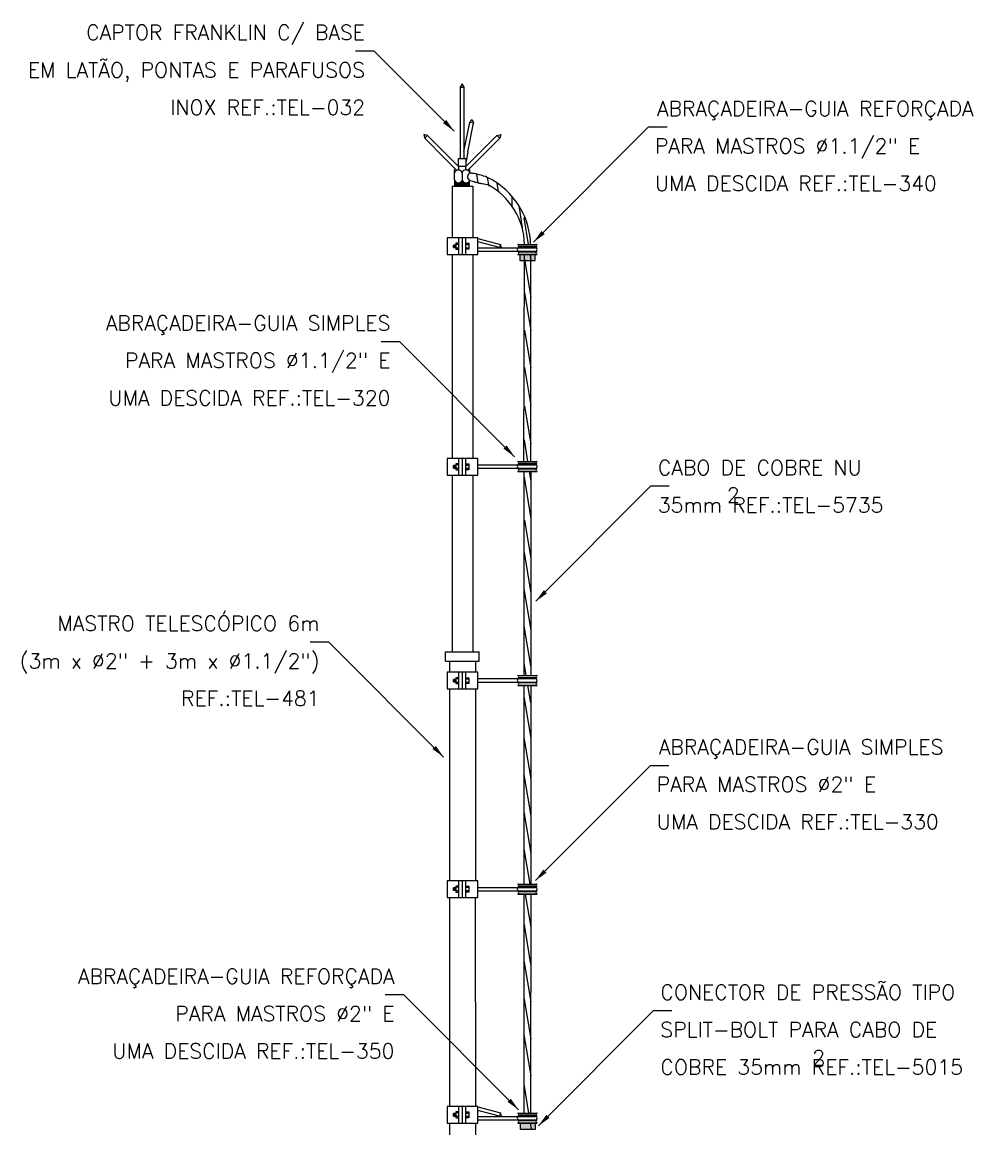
# Model space of a CAD drawing. Header units: millimetres. Extents: x -6158.1 to -6143.2, y -4738.5 to -4712.4.
# Drawn here: x -6157.15 to -6144.44, y -4727.17 to -4712.37 of the extents above; entities that cross this region are included whole.
import ezdxf
from ezdxf.enums import TextEntityAlignment as Align

# ---------------------------------------------------------------- set-up
doc = ezdxf.new("R2010")
doc.units = ezdxf.units.MM
doc.header["$LTSCALE"] = 10
doc.layers.add('Termotécnica', color=7, linetype='Continuous')
doc.styles.add('r80', font='romans.shx')

# ---------------------------------------------------------------- blocks, each defined once
blk = doc.blocks.new('*X1')
at = {"color": 0, "linetype": 'ByBlock'}
for p, q in [((387.028, 152.597), (387.028, 152.67)), ((387.041, 152.597), (387.041, 152.67)), ((387.053, 152.597), (387.053, 152.67)), ((387.066, 152.597), (387.066, 152.67)), ((387.078, 152.597), (387.078, 152.67))]:
    blk.add_line(p, q, dxfattribs=at)
blk = doc.blocks.new('*X2')
at = {"color": 0, "linetype": 'ByBlock'}
for p, q in [((387.028, 152.597), (387.028, 152.67)), ((387.041, 152.597), (387.041, 152.67)), ((387.053, 152.597), (387.053, 152.67)), ((387.066, 152.597), (387.066, 152.67)), ((387.078, 152.597), (387.078, 152.67))]:
    blk.add_line(p, q, dxfattribs=at)
blk = doc.blocks.new('*X3')
at = {"color": 0, "linetype": 'ByBlock'}
for p, q in [((387.028, 152.597), (387.028, 152.67)), ((387.041, 152.597), (387.041, 152.67)), ((387.053, 152.597), (387.053, 152.67)), ((387.066, 152.597), (387.066, 152.67)), ((387.078, 152.597), (387.078, 152.67))]:
    blk.add_line(p, q, dxfattribs=at)
blk = doc.blocks.new('*X4')
at = {"color": 0, "linetype": 'ByBlock'}
for p, q in [((387.028, 152.597), (387.028, 152.67)), ((387.041, 152.597), (387.041, 152.67)), ((387.053, 152.597), (387.053, 152.67)), ((387.066, 152.597), (387.066, 152.67)), ((387.078, 152.597), (387.078, 152.67))]:
    blk.add_line(p, q, dxfattribs=at)
blk = doc.blocks.new('*X5')
at = {"color": 0}
for p, q in [((221.636, 187.654), (221.658, 187.654)), ((221.636, 187.617), (221.696, 187.617)), ((221.636, 187.579), (221.76, 187.579)), ((221.636, 187.542), (222.576, 187.542)), ((221.636, 187.504), (222.576, 187.504)), ((221.636, 187.467), (222.576, 187.467)), ((221.969, 187.579), (222.25, 187.579)), ((222.033, 187.617), (222.187, 187.617)), ((222.072, 187.654), (222.148, 187.654)), ((222.099, 187.692), (222.121, 187.692)), ((222.46, 187.579), (222.576, 187.579)), ((222.523, 187.617), (222.576, 187.617)), ((222.562, 187.654), (222.576, 187.654)), ((221.636, 187.429), (222.576, 187.429)), ((221.636, 187.392), (222.576, 187.392))]:
    blk.add_line(p, q, dxfattribs=at)
blk = doc.blocks.new('*X6')
at = {"color": 0, "linetype": 'ByBlock'}
for p, q in [((387.028, 152.597), (387.028, 152.67)), ((387.041, 152.597), (387.041, 152.67)), ((387.053, 152.597), (387.053, 152.67)), ((387.066, 152.597), (387.066, 152.67)), ((387.078, 152.597), (387.078, 152.67))]:
    blk.add_line(p, q, dxfattribs=at)

msp = doc.modelspace()

# ---------------------------------------------------------------- linework, layer by layer
at = {"layer": 'Termotécnica', "color": 2}
for p, q in [((-6152.441, -4712.764), (-6152.691, -4712.764)), ((-6151.374, -4713.831), (-6152.441, -4712.764)), ((-6150.312, -4715.315), (-6148.776, -4713.78)), ((-6148.526, -4713.78), (-6148.776, -4713.78)), ((-6152.1, -4716.647), (-6152.35, -4716.647)), ((-6150.565, -4718.183), (-6152.1, -4716.647)), ((-6150.28, -4720.115), (-6148.745, -4718.579)), ((-6148.495, -4718.579), (-6148.745, -4718.579)), ((-6153.048, -4720.663), (-6153.298, -4720.663)), ((-6151.513, -4722.198), (-6153.048, -4720.663)), ((-6150.286, -4723.849), (-6148.751, -4722.314)), ((-6148.501, -4722.314), (-6148.751, -4722.314)), ((-6152.046, -4725.378), (-6152.296, -4725.378)), ((-6150.511, -4726.913), (-6152.046, -4725.378)), ((-6150.246, -4727.127), (-6148.71, -4725.592)), ((-6148.46, -4725.592), (-6148.71, -4725.592))]:
    msp.add_line(p, q, dxfattribs=at)
at = {"layer": 'Termotécnica', "color": 2, "ltscale": 5}
for p, q in [((-6151.29, -4714.197), (-6151.29, -4713.244)), ((-6151.239, -4714.197), (-6151.239, -4713.244)), ((-6151.241, -4714.106), (-6151.165, -4713.717)), ((-6151.189, -4714.11), (-6151.114, -4713.726)), ((-6151.45, -4714.17), (-6151.731, -4713.889)), ((-6151.081, -4714.17), (-6150.8, -4713.889)), ((-6151.491, -4714.202), (-6151.767, -4713.926)), ((-6151.04, -4714.202), (-6150.763, -4713.925)), ((-6151.308, -4714.311), (-6151.455, -4714.164)), ((-6151.222, -4714.311), (-6151.075, -4714.164)), ((-6151.189, -4714.11), (-6151.214, -4714.235)), ((-6151.491, -4714.202), (-6151.345, -4714.348)), ((-6151.354, -4714.339), (-6151.367, -4714.351)), ((-6151.316, -4714.197), (-6151.213, -4714.197)), ((-6151.316, -4714.3), (-6151.316, -4714.197)), ((-6151.316, -4714.3), (-6151.214, -4714.3)), ((-6151.214, -4714.3), (-6151.214, -4714.197)), ((-6151.04, -4714.202), (-6151.185, -4714.348)), ((-6151.176, -4714.339), (-6151.166, -4714.351)), ((-6151.367, -4714.483), (-6151.367, -4714.351)), ((-6151.367, -4714.483), (-6151.367, -4714.49)), ((-6151.266, -4714.383), (-6151.266, -4714.49)), ((-6151.166, -4714.351), (-6151.166, -4714.395)), ((-6151.364, -4714.561), (-6151.364, -4714.496)), ((-6151.17, -4714.56), (-6151.364, -4714.561)), ((-6151.17, -4714.499), (-6151.17, -4714.56)), ((-6151.166, -4714.491), (-6151.166, -4714.491)), ((-6151.464, -4715.258), (-6151.464, -4715.481)), ((-6151.309, -4715.481), (-6151.309, -4715.258)), ((-6151.264, -4715.258), (-6151.264, -4715.481)), ((-6151.264, -4715.258), (-6151.264, -4715.481)), ((-6151.219, -4715.258), (-6151.219, -4715.481)), ((-6151.054, -4715.481), (-6151.054, -4715.258)), ((-6150.754, -4715.345), (-6150.766, -4715.389)), ((-6150.518, -4715.347), (-6150.268, -4715.347)), ((-6150.505, -4715.392), (-6150.518, -4715.378)), ((-6150.268, -4715.378), (-6150.518, -4715.378)), ((-6150.505, -4715.436), (-6150.518, -4715.45)), ((-6150.268, -4715.45), (-6150.518, -4715.45)), ((-6150.518, -4715.481), (-6150.268, -4715.481)), ((-6150.505, -4715.392), (-6150.283, -4715.391)), ((-6150.505, -4715.436), (-6150.283, -4715.436)), ((-6150.439, -4718.247), (-6150.431, -4715.481)), ((-6150.347, -4718.247), (-6150.349, -4715.481)), ((-6150.281, -4715.391), (-6150.268, -4715.378)), ((-6150.281, -4715.436), (-6150.268, -4715.45)), ((-6151.464, -4718.206), (-6151.464, -4718.429)), ((-6151.309, -4718.429), (-6151.309, -4718.206)), ((-6151.264, -4718.206), (-6151.264, -4718.429)), ((-6151.264, -4718.206), (-6151.264, -4718.429)), ((-6151.219, -4718.206), (-6151.219, -4718.429)), ((-6151.054, -4718.429), (-6151.054, -4718.206)), ((-6150.518, -4718.247), (-6150.268, -4718.247)), ((-6150.268, -4718.278), (-6150.518, -4718.278)), ((-6150.505, -4718.292), (-6150.518, -4718.278)), ((-6150.505, -4718.292), (-6150.283, -4718.292)), ((-6150.281, -4718.292), (-6150.268, -4718.278)), ((-6150.505, -4718.336), (-6150.518, -4718.35)), ((-6150.268, -4718.35), (-6150.518, -4718.35)), ((-6150.518, -4718.381), (-6150.268, -4718.381)), ((-6150.505, -4718.336), (-6150.283, -4718.336)), ((-6150.347, -4718.381), (-6150.347, -4721.106)), ((-6150.281, -4718.336), (-6150.268, -4718.35)), ((-6151.464, -4721.065), (-6151.464, -4721.288)), ((-6151.309, -4721.288), (-6151.309, -4721.065)), ((-6151.264, -4721.065), (-6151.264, -4721.288)), ((-6151.264, -4721.065), (-6151.264, -4721.288)), ((-6151.219, -4721.065), (-6151.219, -4721.288)), ((-6151.054, -4721.288), (-6151.054, -4721.065)), ((-6150.518, -4721.106), (-6150.268, -4721.106)), ((-6150.505, -4721.15), (-6150.518, -4721.137)), ((-6150.268, -4721.137), (-6150.518, -4721.137)), ((-6150.281, -4721.15), (-6150.268, -4721.137)), ((-6150.505, -4721.195), (-6150.518, -4721.208)), ((-6150.268, -4721.208), (-6150.518, -4721.208)), ((-6150.518, -4721.24), (-6150.268, -4721.24)), ((-6150.505, -4721.15), (-6150.283, -4721.15)), ((-6150.505, -4721.195), (-6150.283, -4721.195)), ((-6150.347, -4721.24), (-6150.349, -4722.525)), ((-6150.281, -4721.195), (-6150.268, -4721.208)), ((-6150.439, -4722.525), (-6150.44, -4723.896)), ((-6150.349, -4722.525), (-6150.349, -4723.896)), ((-6151.464, -4723.851), (-6151.464, -4724.074)), ((-6151.309, -4724.074), (-6151.309, -4723.851)), ((-6151.264, -4723.851), (-6151.264, -4724.074)), ((-6151.264, -4723.851), (-6151.264, -4724.074)), ((-6151.219, -4723.851), (-6151.219, -4724.074)), ((-6151.054, -4724.074), (-6151.054, -4723.851)), ((-6150.518, -4723.896), (-6150.268, -4723.896)), ((-6150.505, -4723.941), (-6150.518, -4723.928)), ((-6150.268, -4723.928), (-6150.518, -4723.928)), ((-6150.505, -4723.941), (-6150.283, -4723.941)), ((-6150.281, -4723.941), (-6150.268, -4723.928)), ((-6150.505, -4723.986), (-6150.518, -4723.999)), ((-6150.268, -4723.999), (-6150.518, -4723.999)), ((-6150.518, -4724.03), (-6150.268, -4724.03)), ((-6150.505, -4723.986), (-6150.283, -4723.986)), ((-6150.44, -4724.03), (-6150.441, -4726.665)), ((-6150.349, -4724.03), (-6150.35, -4726.665)), ((-6150.281, -4723.986), (-6150.268, -4723.999)), ((-6150.441, -4726.665), (-6150.441, -4726.956)), ((-6150.35, -4726.665), (-6150.35, -4726.956)), ((-6151.464, -4726.867), (-6151.464, -4727.09)), ((-6151.309, -4727.09), (-6151.309, -4726.867)), ((-6151.264, -4726.867), (-6151.264, -4727.09)), ((-6151.264, -4726.867), (-6151.264, -4727.09)), ((-6151.219, -4726.867), (-6151.219, -4727.09)), ((-6151.054, -4727.09), (-6151.054, -4726.867)), ((-6150.754, -4726.955), (-6150.766, -4726.998)), ((-6150.518, -4726.956), (-6150.268, -4726.956)), ((-6150.268, -4726.988), (-6150.518, -4726.988)), ((-6150.505, -4727.001), (-6150.518, -4726.988)), ((-6150.505, -4727.046), (-6150.518, -4727.059)), ((-6150.268, -4727.059), (-6150.518, -4727.059)), ((-6150.505, -4727.001), (-6150.283, -4727.001)), ((-6150.505, -4727.046), (-6150.283, -4727.046)), ((-6150.281, -4727.001), (-6150.268, -4726.988)), ((-6150.281, -4727.046), (-6150.268, -4727.059)), ((-6150.518, -4727.09), (-6150.268, -4727.09))]:
    msp.add_line(p, q, dxfattribs=at)
at = {"layer": 'Termotécnica', "color": 1}
msp.add_line((-6151.367, -4714.383), (-6151.367, -4714.383), dxfattribs=at)
at = {"layer": 'Termotécnica', "color": 1, "ltscale": 5}
for p, q in [((-6151.072, -4714.407), (-6151.054, -4714.525)), ((-6150.929, -4714.45), (-6150.91, -4714.569)), ((-6150.8, -4714.523), (-6150.782, -4714.641)), ((-6150.601, -4714.701), (-6150.602, -4714.831)), ((-6150.507, -4714.827), (-6150.463, -4715.125)), ((-6150.439, -4714.989), (-6150.381, -4715.347)), ((-6151.381, -4715.354), (-6151.382, -4715.386)), ((-6151.382, -4715.386), (-6151.382, -4715.354)), ((-6151.382, -4715.354), (-6151.357, -4715.354)), ((-6151.349, -4715.354), (-6151.381, -4715.354)), ((-6151.376, -4715.354), (-6151.376, -4715.386)), ((-6151.37, -4715.354), (-6151.37, -4715.386)), ((-6151.364, -4715.354), (-6151.364, -4715.386)), ((-6151.359, -4715.354), (-6151.359, -4715.386)), ((-6151.357, -4715.354), (-6151.349, -4715.354)), ((-6151.355, -4715.354), (-6151.355, -4715.386)), ((-6151.355, -4715.354), (-6151.355, -4715.386)), ((-6151.349, -4715.329), (-6151.349, -4715.409)), ((-6151.311, -4715.33), (-6151.349, -4715.33)), ((-6151.31, -4715.345), (-6151.349, -4715.345)), ((-6151.22, -4715.331), (-6151.178, -4715.331)), ((-6151.22, -4715.331), (-6151.178, -4715.331)), ((-6151.178, -4715.346), (-6151.22, -4715.346)), ((-6151.22, -4715.346), (-6151.178, -4715.346)), ((-6151.178, -4715.331), (-6151.178, -4715.41)), ((-6151.178, -4715.331), (-6151.178, -4715.41)), ((-6150.518, -4715.351), (-6150.268, -4715.351)), ((-6151.382, -4715.386), (-6151.349, -4715.386)), ((-6151.349, -4715.386), (-6151.382, -4715.386)), ((-6151.31, -4715.394), (-6151.349, -4715.394)), ((-6151.31, -4715.394), (-6151.349, -4715.394)), ((-6151.349, -4715.409), (-6151.31, -4715.409)), ((-6151.178, -4715.394), (-6151.22, -4715.394)), ((-6151.22, -4715.394), (-6151.178, -4715.394)), ((-6151.178, -4715.41), (-6151.22, -4715.41)), ((-6151.178, -4715.41), (-6151.22, -4715.41)), ((-6150.518, -4715.476), (-6150.268, -4715.476)), ((-6150.359, -4715.481), (-6150.349, -4715.541)), ((-6150.431, -4715.543), (-6150.347, -4716.056)), ((-6150.431, -4715.987), (-6150.347, -4716.499)), ((-6150.431, -4716.494), (-6150.349, -4716.996)), ((-6150.431, -4716.991), (-6150.348, -4717.499)), ((-6150.431, -4717.51), (-6150.349, -4718.011)), ((-6150.438, -4717.96), (-6150.391, -4718.247)), ((-6151.381, -4718.302), (-6151.382, -4718.335)), ((-6151.382, -4718.335), (-6151.382, -4718.302)), ((-6151.382, -4718.302), (-6151.357, -4718.302)), ((-6151.382, -4718.335), (-6151.349, -4718.335)), ((-6151.349, -4718.335), (-6151.382, -4718.335)), ((-6151.349, -4718.302), (-6151.381, -4718.302)), ((-6151.376, -4718.302), (-6151.376, -4718.335)), ((-6151.37, -4718.302), (-6151.37, -4718.335)), ((-6151.364, -4718.302), (-6151.364, -4718.335)), ((-6151.359, -4718.302), (-6151.359, -4718.335)), ((-6151.357, -4718.302), (-6151.349, -4718.302)), ((-6151.355, -4718.302), (-6151.355, -4718.335)), ((-6151.355, -4718.302), (-6151.355, -4718.335)), ((-6151.311, -4718.278), (-6151.349, -4718.278)), ((-6151.349, -4718.278), (-6151.349, -4718.358)), ((-6151.31, -4718.293), (-6151.349, -4718.293)), ((-6151.22, -4718.279), (-6151.178, -4718.279)), ((-6151.22, -4718.279), (-6151.178, -4718.279)), ((-6151.178, -4718.295), (-6151.22, -4718.295)), ((-6151.22, -4718.295), (-6151.178, -4718.295)), ((-6151.178, -4718.279), (-6151.178, -4718.359)), ((-6151.178, -4718.279), (-6151.178, -4718.359)), ((-6150.518, -4718.252), (-6150.268, -4718.251)), ((-6151.31, -4718.342), (-6151.349, -4718.342)), ((-6151.31, -4718.342), (-6151.349, -4718.342)), ((-6151.349, -4718.358), (-6151.31, -4718.358)), ((-6151.178, -4718.343), (-6151.22, -4718.343)), ((-6151.22, -4718.343), (-6151.178, -4718.343)), ((-6151.178, -4718.359), (-6151.22, -4718.359)), ((-6151.178, -4718.359), (-6151.22, -4718.359)), ((-6150.518, -4718.377), (-6150.268, -4718.377)), ((-6150.438, -4718.459), (-6150.347, -4719.013)), ((-6150.369, -4718.381), (-6150.347, -4718.517)), ((-6150.431, -4719.031), (-6150.347, -4719.543)), ((-6150.438, -4719.464), (-6150.349, -4720.006)), ((-6150.439, -4719.95), (-6150.349, -4720.503)), ((-6150.439, -4720.447), (-6150.349, -4720.999)), ((-6150.439, -4720.943), (-6150.413, -4721.106)), ((-6151.349, -4721.137), (-6151.349, -4721.216)), ((-6151.311, -4721.137), (-6151.349, -4721.137)), ((-6151.22, -4721.138), (-6151.178, -4721.138)), ((-6151.22, -4721.138), (-6151.178, -4721.138)), ((-6151.178, -4721.138), (-6151.178, -4721.217)), ((-6151.178, -4721.138), (-6151.178, -4721.217)), ((-6150.518, -4721.11), (-6150.268, -4721.11)), ((-6151.382, -4721.161), (-6151.357, -4721.161)), ((-6151.382, -4721.194), (-6151.382, -4721.161)), ((-6151.381, -4721.161), (-6151.382, -4721.194)), ((-6151.349, -4721.194), (-6151.382, -4721.194)), ((-6151.382, -4721.194), (-6151.349, -4721.194)), ((-6151.349, -4721.161), (-6151.381, -4721.161)), ((-6151.376, -4721.161), (-6151.376, -4721.194)), ((-6151.37, -4721.161), (-6151.37, -4721.194)), ((-6151.364, -4721.161), (-6151.364, -4721.194)), ((-6151.359, -4721.161), (-6151.359, -4721.194)), ((-6151.357, -4721.161), (-6151.349, -4721.161)), ((-6151.355, -4721.161), (-6151.355, -4721.193)), ((-6151.355, -4721.161), (-6151.355, -4721.193)), ((-6151.31, -4721.152), (-6151.349, -4721.152)), ((-6151.31, -4721.201), (-6151.349, -4721.201)), ((-6151.31, -4721.201), (-6151.349, -4721.201)), ((-6151.349, -4721.216), (-6151.31, -4721.216)), ((-6151.22, -4721.154), (-6151.178, -4721.154)), ((-6151.178, -4721.154), (-6151.22, -4721.154)), ((-6151.22, -4721.202), (-6151.178, -4721.202)), ((-6151.178, -4721.202), (-6151.22, -4721.202)), ((-6151.178, -4721.217), (-6151.22, -4721.217)), ((-6151.178, -4721.217), (-6151.22, -4721.217)), ((-6150.518, -4721.235), (-6150.268, -4721.235)), ((-6150.391, -4721.24), (-6150.353, -4721.473)), ((-6150.439, -4721.39), (-6150.348, -4721.947)), ((-6150.439, -4721.936), (-6150.349, -4722.489)), ((-6150.439, -4722.433), (-6150.349, -4722.985)), ((-6150.439, -4722.929), (-6150.349, -4723.482)), ((-6150.439, -4723.426), (-6150.362, -4723.896)), ((-6151.382, -4723.947), (-6151.357, -4723.947)), ((-6151.382, -4723.979), (-6151.382, -4723.947)), ((-6151.381, -4723.947), (-6151.382, -4723.979)), ((-6151.349, -4723.947), (-6151.381, -4723.947)), ((-6151.376, -4723.947), (-6151.376, -4723.979)), ((-6151.37, -4723.947), (-6151.37, -4723.979)), ((-6151.364, -4723.947), (-6151.364, -4723.979)), ((-6151.359, -4723.947), (-6151.359, -4723.979)), ((-6151.357, -4723.947), (-6151.349, -4723.947)), ((-6151.355, -4723.947), (-6151.355, -4723.979)), ((-6151.355, -4723.947), (-6151.355, -4723.979)), ((-6151.349, -4723.922), (-6151.349, -4724.002)), ((-6151.311, -4723.923), (-6151.349, -4723.923)), ((-6151.31, -4723.938), (-6151.349, -4723.938)), ((-6151.22, -4723.924), (-6151.178, -4723.924)), ((-6151.22, -4723.924), (-6151.178, -4723.924)), ((-6151.22, -4723.939), (-6151.178, -4723.939)), ((-6151.178, -4723.939), (-6151.22, -4723.939)), ((-6151.178, -4723.924), (-6151.178, -4724.003)), ((-6151.178, -4723.924), (-6151.178, -4724.003)), ((-6150.518, -4723.901), (-6150.268, -4723.901)), ((-6151.349, -4723.979), (-6151.382, -4723.979)), ((-6151.382, -4723.979), (-6151.349, -4723.979)), ((-6151.31, -4723.987), (-6151.349, -4723.987)), ((-6151.31, -4723.987), (-6151.349, -4723.987)), ((-6151.349, -4724.002), (-6151.31, -4724.002)), ((-6151.22, -4723.987), (-6151.178, -4723.987)), ((-6151.178, -4723.987), (-6151.22, -4723.987)), ((-6151.178, -4724.003), (-6151.22, -4724.003)), ((-6151.178, -4724.003), (-6151.22, -4724.003)), ((-6150.518, -4724.026), (-6150.268, -4724.026)), ((-6150.422, -4724.03), (-6150.349, -4724.472)), ((-6150.44, -4724.416), (-6150.35, -4724.967)), ((-6150.439, -4724.916), (-6150.349, -4725.468)), ((-6150.439, -4725.412), (-6150.349, -4725.965)), ((-6150.439, -4725.909), (-6150.349, -4726.461)), ((-6150.441, -4726.571), (-6150.378, -4726.956)), ((-6151.381, -4726.963), (-6151.382, -4726.996)), ((-6151.382, -4726.996), (-6151.382, -4726.963)), ((-6151.382, -4726.963), (-6151.357, -4726.963)), ((-6151.382, -4726.996), (-6151.349, -4726.996)), ((-6151.349, -4726.996), (-6151.382, -4726.996)), ((-6151.349, -4726.963), (-6151.381, -4726.963)), ((-6151.376, -4726.963), (-6151.376, -4726.996)), ((-6151.37, -4726.963), (-6151.37, -4726.996)), ((-6151.364, -4726.963), (-6151.364, -4726.996)), ((-6151.359, -4726.963), (-6151.359, -4726.996)), ((-6151.357, -4726.963), (-6151.349, -4726.963)), ((-6151.355, -4726.963), (-6151.355, -4726.996)), ((-6151.355, -4726.963), (-6151.355, -4726.996)), ((-6151.311, -4726.939), (-6151.349, -4726.939)), ((-6151.349, -4726.939), (-6151.349, -4727.019)), ((-6151.31, -4726.954), (-6151.349, -4726.954)), ((-6151.31, -4727.003), (-6151.349, -4727.003)), ((-6151.31, -4727.003), (-6151.349, -4727.003)), ((-6151.349, -4727.019), (-6151.31, -4727.019)), ((-6151.22, -4726.94), (-6151.178, -4726.94)), ((-6151.22, -4726.94), (-6151.178, -4726.94)), ((-6151.178, -4726.956), (-6151.22, -4726.956)), ((-6151.22, -4726.956), (-6151.178, -4726.956)), ((-6151.178, -4727.004), (-6151.22, -4727.004)), ((-6151.22, -4727.004), (-6151.178, -4727.004)), ((-6151.178, -4727.019), (-6151.22, -4727.019)), ((-6151.178, -4727.019), (-6151.22, -4727.019)), ((-6151.178, -4726.94), (-6151.178, -4727.019)), ((-6151.178, -4726.94), (-6151.178, -4727.019)), ((-6150.518, -4726.961), (-6150.268, -4726.961)), ((-6150.518, -4727.086), (-6150.268, -4727.086)), ((-6150.356, -4727.09), (-6150.343, -4727.164))]:
    msp.add_line(p, q, dxfattribs=at)
at = {"layer": 'Termotécnica', "color": 3, "linetype": 'ByBlock', "ltscale": 5}
for p, q in [((-6151.401, -4714.567), (-6151.401, -4715.258)), ((-6151.401, -4714.567), (-6151.124, -4714.567)), ((-6151.124, -4714.567), (-6151.124, -4715.258)), ((-6151.401, -4715.481), (-6151.401, -4718.206)), ((-6151.124, -4715.481), (-6151.124, -4718.206)), ((-6151.401, -4718.429), (-6151.401, -4720.791)), ((-6151.124, -4718.429), (-6151.124, -4720.791)), ((-6151.487, -4720.791), (-6151.037, -4720.791)), ((-6151.487, -4720.916), (-6151.487, -4720.791)), ((-6151.037, -4720.916), (-6151.037, -4720.791)), ((-6151.487, -4720.916), (-6151.037, -4720.916)), ((-6151.435, -4720.916), (-6151.435, -4721.065)), ((-6151.089, -4720.916), (-6151.089, -4721.065)), ((-6151.435, -4721.288), (-6151.435, -4723.18)), ((-6151.089, -4721.288), (-6151.089, -4723.18)), ((-6151.435, -4723.18), (-6151.435, -4723.851)), ((-6151.089, -4723.18), (-6151.089, -4723.851)), ((-6151.435, -4724.074), (-6151.434, -4726.867)), ((-6151.09, -4724.074), (-6151.088, -4726.867)), ((-6151.434, -4727.09), (-6151.435, -4728.249)), ((-6151.088, -4727.09), (-6151.088, -4728.249))]:
    msp.add_line(p, q, dxfattribs=at)
at = {"layer": 'Termotécnica', "color": 3, "ltscale": 5}
for p, q in [((-6151.391, -4715.258), (-6151.464, -4715.258)), ((-6151.264, -4715.258), (-6151.4, -4715.258)), ((-6151.114, -4715.258), (-6151.264, -4715.258)), ((-6151.054, -4715.258), (-6151.114, -4715.258)), ((-6151.054, -4715.265), (-6150.754, -4715.345)), ((-6150.766, -4715.389), (-6151.054, -4715.313)), ((-6151.464, -4715.481), (-6151.391, -4715.481)), ((-6151.4, -4715.481), (-6151.264, -4715.481)), ((-6151.264, -4715.481), (-6151.114, -4715.481)), ((-6151.114, -4715.481), (-6151.054, -4715.481)), ((-6151.054, -4715.392), (-6150.505, -4715.392)), ((-6151.054, -4715.436), (-6150.505, -4715.436)), ((-6151.391, -4718.206), (-6151.464, -4718.206)), ((-6151.264, -4718.206), (-6151.4, -4718.206)), ((-6151.114, -4718.206), (-6151.264, -4718.206)), ((-6151.054, -4718.206), (-6151.114, -4718.206)), ((-6151.054, -4718.292), (-6150.505, -4718.292)), ((-6151.464, -4718.429), (-6151.391, -4718.429)), ((-6151.4, -4718.429), (-6151.264, -4718.429)), ((-6151.264, -4718.429), (-6151.114, -4718.429)), ((-6151.114, -4718.429), (-6151.054, -4718.429)), ((-6151.054, -4718.336), (-6150.505, -4718.336)), ((-6151.391, -4721.065), (-6151.464, -4721.065)), ((-6151.264, -4721.065), (-6151.4, -4721.065)), ((-6151.114, -4721.065), (-6151.264, -4721.065)), ((-6151.054, -4721.065), (-6151.114, -4721.065)), ((-6151.464, -4721.288), (-6151.391, -4721.288)), ((-6151.4, -4721.288), (-6151.264, -4721.288)), ((-6151.264, -4721.288), (-6151.114, -4721.288)), ((-6151.114, -4721.288), (-6151.054, -4721.288)), ((-6151.054, -4721.15), (-6150.505, -4721.15)), ((-6151.054, -4721.195), (-6150.505, -4721.195)), ((-6151.391, -4723.851), (-6151.464, -4723.851)), ((-6151.264, -4723.851), (-6151.4, -4723.851)), ((-6151.114, -4723.851), (-6151.264, -4723.851)), ((-6151.054, -4723.851), (-6151.114, -4723.851)), ((-6151.054, -4723.941), (-6150.505, -4723.941)), ((-6151.464, -4724.074), (-6151.391, -4724.074)), ((-6151.4, -4724.074), (-6151.264, -4724.074)), ((-6151.264, -4724.074), (-6151.114, -4724.074)), ((-6151.114, -4724.074), (-6151.054, -4724.074)), ((-6151.054, -4723.986), (-6150.505, -4723.986)), ((-6151.391, -4726.867), (-6151.464, -4726.867)), ((-6151.264, -4726.867), (-6151.4, -4726.867)), ((-6151.114, -4726.867), (-6151.264, -4726.867)), ((-6151.054, -4726.867), (-6151.114, -4726.867)), ((-6151.054, -4726.874), (-6150.754, -4726.955)), ((-6150.766, -4726.998), (-6151.054, -4726.923)), ((-6151.054, -4727.001), (-6150.505, -4727.001)), ((-6151.054, -4727.046), (-6150.505, -4727.046)), ((-6151.464, -4727.09), (-6151.391, -4727.09)), ((-6151.4, -4727.09), (-6151.264, -4727.09)), ((-6151.264, -4727.09), (-6151.114, -4727.09)), ((-6151.114, -4727.09), (-6151.054, -4727.09))]:
    msp.add_line(p, q, dxfattribs=at)
at = {"layer": 'Termotécnica', "color": 2, "linetype": 'ByBlock', "ltscale": 5}
for p, q in [((-6150.439, -4718.381), (-6150.439, -4721.106)), ((-6150.439, -4721.24), (-6150.439, -4722.525))]:
    msp.add_line(p, q, dxfattribs=at)
at = {"layer": 'Termotécnica', "color": 2, "ltscale": 5}
for points in [[(-6151.239, -4713.246), (-6151.265, -4713.2), (-6151.291, -4713.246)], [(-6151.114, -4713.726), (-6151.165, -4713.717), (-6151.131, -4713.678)], [(-6151.767, -4713.926), (-6151.731, -4713.889), (-6151.78, -4713.876)], [(-6150.763, -4713.925), (-6150.8, -4713.889), (-6150.75, -4713.876)], [(-6150.493, -4715.483), (-6150.493, -4715.561), (-6150.29, -4715.561), (-6150.29, -4715.483)], [(-6150.489, -4727.093), (-6150.489, -4727.171), (-6150.286, -4727.171), (-6150.286, -4727.093)]]:
    msp.add_lwpolyline(points, close=True, dxfattribs=at)
for points in [[(-6151.316, -4714.3), (-6151.318, -4714.302)], [(-6151.212, -4714.301), (-6151.214, -4714.3)], [(-6150.827, -4714.505), (-6150.866, -4714.482), (-6150.899, -4714.464), (-6150.929, -4714.451), (-6150.955, -4714.44), (-6150.978, -4714.432), (-6150.999, -4714.426), (-6151.018, -4714.421), (-6151.036, -4714.417), (-6151.053, -4714.412), (-6151.07, -4714.408), (-6151.086, -4714.403), (-6151.102, -4714.399), (-6151.117, -4714.396), (-6151.131, -4714.394), (-6151.145, -4714.392), (-6151.158, -4714.392)], [(-6151.165, -4714.49), (-6151.142, -4714.496), (-6151.122, -4714.501), (-6151.105, -4714.507), (-6151.091, -4714.512), (-6151.078, -4714.516), (-6151.067, -4714.52), (-6151.058, -4714.523), (-6151.049, -4714.525), (-6151.04, -4714.527), (-6151.031, -4714.528), (-6151.021, -4714.529), (-6151.009, -4714.531), (-6150.994, -4714.533), (-6150.976, -4714.536), (-6150.954, -4714.54), (-6150.928, -4714.546)]]:
    msp.add_lwpolyline(points, dxfattribs=at)
for centre, radius, start, end in [((-6151.337, -4714.319), 0.0298, 255.3196, 16.1831), ((-6151.193, -4714.319), 0.0298, 163.834, 284.6975), ((-6151.317, -4714.409), 0.0569, 27.5519, 152.4481), ((-6151.216, -4714.404), 0.0547, 23.091, 156.909), ((-6151.141, -4714.442), 0.0534, 108.9469, 243.0236), ((-6151.317, -4714.466), 0.0559, 205.7803, 212.3471), ((-6151.317, -4714.466), 0.0559, 212.7906, 334.4895), ((-6151.216, -4714.466), 0.0559, 205.5273, 324.505), ((-6151.216, -4714.466), 0.0559, 324.8365, 334.8777), ((-6151.356, -4715.366), 0.925, 1.2047, 62.43), ((-6151.389, -4715.38), 1.04, 1.8222, 57.2827), ((-6150.519, -4715.349), 0.0025, 63.4435, 296.5736), ((-6150.52, -4715.365), 0.0135, 277.1335, 82.8835), ((-6150.266, -4715.365), 0.0135, 97.1335, 262.8835), ((-6150.267, -4715.349), 0.0025, 243.4435, 116.5736), ((-6150.508, -4715.414), 0.0225, 82.8835, 277.1335), ((-6150.519, -4715.479), 0.0025, 63.4435, 296.5736), ((-6150.52, -4715.463), 0.0135, 277.1335, 82.8835), ((-6150.284, -4715.414), 0.0224, 274.0868, 85.9302), ((-6150.266, -4715.463), 0.0135, 97.1335, 262.8835), ((-6150.267, -4715.479), 0.0025, 243.4435, 116.5736), ((-6150.508, -4718.314), 0.0225, 82.8835, 277.1335), ((-6150.519, -4718.249), 0.0025, 63.4435, 296.5736), ((-6150.52, -4718.265), 0.0135, 277.1335, 82.8835), ((-6150.284, -4718.314), 0.0224, 274.0868, 85.9302), ((-6150.266, -4718.265), 0.0135, 97.1335, 262.8835), ((-6150.267, -4718.249), 0.0025, 243.4435, 116.5736), ((-6150.519, -4718.379), 0.0025, 63.4435, 296.5736), ((-6150.52, -4718.363), 0.0135, 277.1335, 82.8835), ((-6150.266, -4718.363), 0.0135, 97.1335, 262.8835), ((-6150.267, -4718.379), 0.0025, 243.4435, 116.5736), ((-6150.519, -4721.108), 0.0025, 63.4435, 296.5736), ((-6150.52, -4721.124), 0.0135, 277.1335, 82.8835), ((-6150.266, -4721.124), 0.0135, 97.1335, 262.8835), ((-6150.267, -4721.108), 0.0025, 243.4435, 116.5736), ((-6150.508, -4721.173), 0.0225, 82.8835, 277.1335), ((-6150.519, -4721.238), 0.0025, 63.4435, 296.5736), ((-6150.52, -4721.222), 0.0135, 277.1335, 82.8835), ((-6150.284, -4721.173), 0.0224, 274.0868, 85.9302), ((-6150.266, -4721.222), 0.0135, 97.1335, 262.8835), ((-6150.267, -4721.238), 0.0025, 243.4435, 116.5736), ((-6150.508, -4723.963), 0.0225, 82.8835, 277.1335), ((-6150.519, -4723.899), 0.0025, 63.4435, 296.5736), ((-6150.52, -4723.914), 0.0135, 277.1335, 82.8835), ((-6150.284, -4723.963), 0.0224, 274.0868, 85.9302), ((-6150.266, -4723.914), 0.0135, 97.1335, 262.8835), ((-6150.267, -4723.899), 0.0025, 243.4435, 116.5736), ((-6150.519, -4724.028), 0.0025, 63.4435, 296.5736), ((-6150.52, -4724.013), 0.0135, 277.1335, 82.8835), ((-6150.266, -4724.013), 0.0135, 97.1335, 262.8835), ((-6150.267, -4724.028), 0.0025, 243.4435, 116.5736), ((-6150.508, -4727.023), 0.0225, 82.8835, 277.1335), ((-6150.519, -4726.959), 0.0025, 63.4435, 296.5736), ((-6150.52, -4726.974), 0.0135, 277.1335, 82.8835), ((-6150.52, -4727.072), 0.0135, 277.1335, 82.8835), ((-6150.284, -4727.023), 0.0224, 274.0868, 85.9302), ((-6150.266, -4726.974), 0.0135, 97.1335, 262.8835), ((-6150.266, -4727.072), 0.0135, 97.1335, 262.8835), ((-6150.267, -4726.958), 0.0025, 243.4435, 116.5736), ((-6150.519, -4727.088), 0.0025, 63.4435, 296.5736), ((-6150.267, -4727.088), 0.0025, 243.4435, 116.5736)]:
    msp.add_arc(centre, radius, start, end, dxfattribs=at)
at = {"layer": 'Termotécnica', "color": 1, "ltscale": 5}
for centre in [(-6150.718, -4715.355), (-6150.718, -4726.965)]:
    msp.add_arc(centre, 0.0376, 164.6228, 255.3186, dxfattribs=at)
at = {"layer": 'Termotécnica', "color": 2}
for points in [[(-6151.479, -4713.682), (-6151.522, -4713.724), (-6151.374, -4713.831)], [(-6150.163, -4715.21), (-6150.205, -4715.167), (-6150.312, -4715.315)], [(-6150.67, -4718.034), (-6150.713, -4718.076), (-6150.565, -4718.183)], [(-6150.131, -4720.01), (-6150.173, -4719.967), (-6150.28, -4720.115)], [(-6151.618, -4722.049), (-6151.661, -4722.091), (-6151.513, -4722.198)], [(-6150.137, -4723.744), (-6150.179, -4723.701), (-6150.286, -4723.849)], [(-6150.616, -4726.764), (-6150.659, -4726.806), (-6150.511, -4726.913)], [(-6150.096, -4727.022), (-6150.139, -4726.979), (-6150.246, -4727.127)]]:
    msp.add_solid(points, dxfattribs=at)
at = {"layer": 'Termotécnica', "color": 2, "ltscale": 5}
for points in [[(-6150.493, -4715.483), (-6150.29, -4715.483), (-6150.493, -4715.561), (-6150.29, -4715.561)], [(-6150.489, -4727.093), (-6150.286, -4727.093), (-6150.489, -4727.171), (-6150.286, -4727.171)]]:
    msp.add_solid(points, dxfattribs=at)

# ---------------------------------------------------------------- block references
at = {"layer": 'Termotécnica', "color": 2, "ltscale": 5, "xscale": 0.2059832160401359, "yscale": 0.2059832160401129, "zscale": 0.04119664320802588, "rotation": 0.008515691367441697}
msp.add_blockref('*X5', (-6197.011, -4753.163), dxfattribs=at)
at = {"layer": 'Termotécnica', "color": 1, "ltscale": 5, "xscale": 0.4467684910077327, "yscale": 0.4467684910076969, "zscale": 0.08935369820154822}
for name, p, rotation in [('*X4', (-6324.283, -4783.588), 0.008515691380453194), ('*X6', (-6324.283, -4786.536), 0.008515691380453194), ('*X2', (-6324.283, -4789.395), 0.008515691380453194), ('*X3', (-6324.283, -4792.181), 0.008515691380453194), ('*X1', (-6324.283, -4795.197), 0.008515691392117)]:
    msp.add_blockref(name, p, dxfattribs=dict(at, rotation=rotation))

# ---------------------------------------------------------------- texts
at = {"layer": 'Termotécnica', "color": 2, "style": 'r80'}
for s, p in [('CAPTOR FRANKLIN C/ BASE', (-6152.566, -4712.613)), ('EM LATÃO, PONTAS E PARAFUSOS', (-6152.566, -4713.114)), ('INOX REF.:TEL-032', (-6152.564, -4713.614)), ('ABRAÇADEIRA-GUIA SIMPLES', (-6152.226, -4716.497)), ('PARA MASTROS %%c1.1/2" E', (-6152.225, -4716.997)), ('UMA DESCIDA REF.:TEL-320', (-6152.225, -4717.498)), ('MASTRO TELESCÓPICO 6m', (-6153.174, -4720.512)), ('(3m x %%c2" + 3m x %%c1.1/2")', (-6153.173, -4721.013)), ('REF.:TEL-481', (-6153.173, -4721.512)), ('ABRAÇADEIRA-GUIA REFORÇADA', (-6152.17, -4725.228)), ('PARA MASTROS %%c2" E', (-6152.17, -4725.728)), ('UMA DESCIDA REF.:TEL-350', (-6152.172, -4726.228)), ('2', (-6146.412, -4726.316))]:
    msp.add_text(s, height=0.2, dxfattribs=at).set_placement(p, align=Align.RIGHT)
for s, p in [('ABRAÇADEIRA-GUIA REFORÇADA', (-6148.661, -4713.63)), ('PARA MASTROS %%c1.1/2" E', (-6148.689, -4714.13)), ('UMA DESCIDA REF.:TEL-340', (-6148.689, -4714.63)), ('CABO DE COBRE NU', (-6148.649, -4718.429)), ('2', (-6147.726, -4718.796)), ('35mm REF.:TEL-5735', (-6148.649, -4718.929)), ('ABRAÇADEIRA-GUIA SIMPLES', (-6148.636, -4722.163)), ('PARA MASTROS %%c2" E', (-6148.663, -4722.663)), ('UMA DESCIDA REF.:TEL-330', (-6148.663, -4723.164)), ('CONECTOR DE PRESSÃO TIPO', (-6148.614, -4725.442)), ('SPLIT-BOLT PARA CABO DE', (-6148.615, -4725.941)), ('COBRE 35mm REF.:TEL-5015', (-6148.614, -4726.442))]:
    msp.add_text(s, height=0.2, dxfattribs=at).set_placement(p)

doc.saveas('drawing.dxf')
